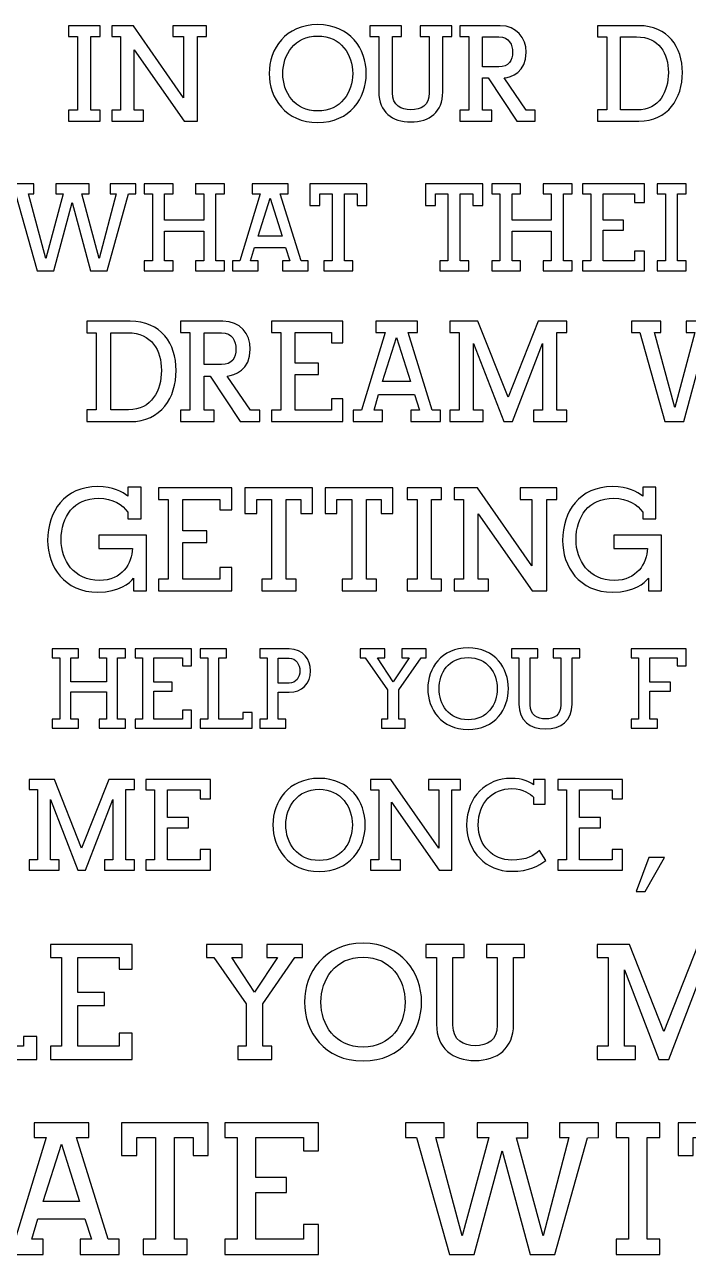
# Model space of a CAD drawing. Extents: x 11 to 200, y 17 to 278.
# Drawn here: x 119.8 to 155.6, y 82.1 to 148.5 of the extents above; entities that cross this region are included whole.
import ezdxf

# ---------------------------------------------------------------- set-up
doc = ezdxf.new("R2010")
doc.units = 0
doc.layers.add('Ebene_1', color=7, linetype='CONTINUOUS')

msp = doc.modelspace()

# ---------------------------------------------------------------- linework, layer by layer
at = {"layer": 'Ebene_1', "color": 7}
for points in [[(123.352997, 143.897387), (123.352997, 147.873086), (123.857257, 147.873086), (123.857257, 148.457216), (122.144592, 148.457216), (122.144592, 147.873086), (122.634424, 147.873086), (122.634424, 143.897387), (122.144592, 143.897387), (122.144592, 143.305531), (123.857257, 143.305531), (123.857257, 143.897387), (123.352997, 143.897387), (123.352997, 143.897387)], [(126.195433, 143.897387), (125.688421, 143.897387), (125.688421, 147.158958), (128.3871, 143.305531), (129.105815, 143.305531), (129.105815, 147.873086), (129.602526, 147.873086), (129.602526, 148.457216), (127.779864, 148.457216), (127.779864, 147.873086), (128.365969, 147.873086), (128.365969, 144.55373), (125.651908, 148.457216), (124.486578, 148.457216), (124.486578, 147.873086), (124.955807, 147.873086), (124.955807, 143.897387), (124.486578, 143.897387), (124.486578, 143.305531), (126.195433, 143.305531), (126.195433, 143.897387), (126.195433, 143.897387)], [(139.639794, 144.832389), (139.639794, 147.873086), (140.138305, 147.873086), (140.138305, 148.457216), (138.424051, 148.457216), (138.424051, 147.873086), (138.907322, 147.873086), (138.907322, 144.875745)], [(142.359958, 147.873086), (142.857445, 147.873086), (142.857445, 148.457216), (141.143192, 148.457216), (141.143192, 147.873086), (141.627168, 147.873086), (141.627168, 144.832389)], [(145.465461, 148.457216), (143.291997, 148.457216), (143.291997, 147.873086), (143.775267, 147.873086), (143.775267, 143.897387), (143.291997, 143.897387), (143.291997, 143.305531), (145.008684, 143.305531), (145.008684, 143.897387), (144.500508, 143.897387), (144.500508, 145.638698), (144.500508, 145.638698)], [(152.949253, 148.457216), (150.724672, 148.457216), (150.724672, 147.858658), (151.215315, 147.858658), (151.215315, 143.911462), (150.724672, 143.911462), (150.724672, 143.305531), (150.724672, 143.305531)], [(142.359958, 144.875745), (142.359958, 147.873086), (142.359958, 147.873086)], [(145.386086, 146.230341), (144.500508, 146.230341), (144.500508, 147.858658), (145.386086, 147.858658)], [(151.961546, 147.858658), (152.826451, 147.858658)], [(152.870196, 143.911462), (151.961546, 143.911462), (151.961546, 147.858658), (151.961546, 147.858658)], [(144.500508, 145.638698), (144.819419, 145.638698), (146.355942, 143.305531), (147.355573, 143.305531), (147.355573, 143.897387), (146.872621, 143.897387), (145.682878, 145.638698)], [(150.724672, 143.305531), (152.949253, 143.305531)], [(121.865298, 139.378162), (120.923945, 135.874973), (119.982099, 139.378162), (120.276775, 139.378162), (120.276775, 139.910398), (118.900412, 139.910398)], [(119.288432, 139.378162), (120.460642, 135.210798), (121.352711, 135.210798), (122.346134, 138.904064), (123.340226, 135.210798), (124.23346, 135.210798), (125.393887, 139.371283), (125.781096, 139.378162), (125.781096, 139.910398), (124.398348, 139.910398), (124.398348, 139.378162), (124.725937, 139.378162), (123.809421, 135.874973), (122.860025, 139.371283), (123.261133, 139.371283), (123.261133, 139.910398), (121.458651, 139.910398), (121.458651, 139.378162), (121.865298, 139.378162), (121.865298, 139.378162)], [(130.110385, 135.750372), (130.110385, 139.378162), (130.578768, 139.378162), (130.578768, 139.910398), (129.012681, 139.910398), (129.012681, 139.378162), (129.455488, 139.378162), (129.455488, 137.953681), (127.33734, 137.953681), (127.33734, 139.378162), (127.798702, 139.378162), (127.798702, 139.910398), (126.2408, 139.910398), (126.2408, 139.378162), (126.682478, 139.378162), (126.682478, 135.750372), (126.2408, 135.750372), (126.2408, 135.210798), (127.798702, 135.210798), (127.798702, 135.750372), (127.33734, 135.750372), (127.33734, 137.360697), (129.455488, 137.360697), (129.455488, 135.750372), (129.012681, 135.750372), (129.012681, 135.210798), (130.578768, 135.210798), (130.578768, 135.750372), (130.110385, 135.750372), (130.110385, 135.750372)], [(134.704574, 135.750372), (133.570676, 139.378162), (134.010907, 139.378162), (134.010907, 139.910398), (132.062233, 139.910398), (132.062233, 139.378162), (132.494739, 139.378162), (131.393402, 135.750372), (131.006899, 135.750372), (131.006899, 135.210798), (132.382097, 135.210798), (132.382097, 135.750372), (131.98247, 135.750372), (132.192691, 136.479775), (133.87276, 136.479775), (134.102418, 135.750372), (133.702791, 135.750372), (133.702791, 135.210798), (135.085045, 135.210798), (135.085045, 135.750372), (134.704574, 135.750372), (134.704574, 135.750372)], [(137.511662, 135.750372), (137.054074, 135.750372), (137.054074, 139.378162), (137.731055, 139.378162), (137.731055, 138.738858), (138.26442, 138.738858), (138.26442, 139.910398), (135.172957, 139.910398), (135.172957, 138.738858), (135.714048, 138.738858), (135.714048, 139.378162), (136.385455, 139.378162), (136.385455, 135.750372), (135.944235, 135.750372), (135.944235, 135.210798), (137.511662, 135.210798), (137.511662, 135.750372), (137.511662, 135.750372)], [(143.765107, 135.750372), (143.307025, 135.750372), (143.307025, 139.378162), (143.983194, 139.378162), (143.983194, 138.738858), (144.516876, 138.738858), (144.516876, 139.910398), (141.426755, 139.910398), (141.426755, 138.738858), (141.966223, 138.738858), (141.966223, 139.378162), (142.639393, 139.378162), (142.639393, 135.750372), (142.196728, 135.750372), (142.196728, 135.210798), (143.765107, 135.210798), (143.765107, 135.750372), (143.765107, 135.750372)], [(148.87908, 135.750372), (148.87908, 139.378162), (149.346545, 139.378162), (149.346545, 139.910398), (147.782893, 139.910398), (147.782893, 139.378162), (148.22376, 139.378162), (148.22376, 137.953681), (146.105752, 137.953681), (146.105752, 139.378162), (146.567609, 139.378162), (146.567609, 139.910398), (145.010166, 139.910398), (145.010166, 139.378162), (145.450715, 139.378162), (145.450715, 135.750372), (145.010166, 135.750372), (145.010166, 135.210798), (146.567609, 135.210798), (146.567609, 135.750372), (146.105752, 135.750372), (146.105752, 137.360697), (148.22376, 137.360697), (148.22376, 135.750372), (147.782893, 135.750372), (147.782893, 135.210798), (149.346545, 135.210798), (149.346545, 135.750372), (148.87908, 135.750372), (148.87908, 135.750372)], [(149.916423, 135.210798), (153.251337, 135.210798), (153.251337, 136.281126), (152.71776, 136.281126), (152.71776, 135.750372), (151.026261, 135.750372), (151.026261, 137.410791), (152.119238, 137.410791), (152.119238, 137.944509), (151.026261, 137.944509), (151.026261, 139.378162), (152.71776, 139.378162), (152.71776, 138.902441), (153.251337, 138.902441), (153.251337, 139.910398), (149.916423, 139.910398), (149.916423, 139.378162), (150.357289, 139.378162), (150.357289, 135.750372), (149.916423, 135.750372), (149.916423, 135.210798), (149.916423, 135.210798)], [(155.039426, 135.750372), (155.039426, 139.378162), (155.500471, 139.378162), (155.500471, 139.910398), (153.937913, 139.910398), (153.937913, 139.378162), (154.3852, 139.378162), (154.3852, 135.750372), (153.937913, 135.750372), (153.937913, 135.210798), (155.500471, 135.210798), (155.500471, 135.750372), (155.039426, 135.750372), (155.039426, 135.750372)], [(133.682683, 137.086976), (132.382097, 137.086976), (133.036641, 139.146846), (133.682683, 137.086976), (133.682683, 137.086976)], [(125.479012, 132.499489), (123.133463, 132.499489), (123.133463, 131.86837), (123.650141, 131.86837), (123.650141, 127.706227), (123.133463, 127.706227), (123.133463, 127.066712), (123.133463, 127.066712)], [(130.487892, 132.499489), (128.19653, 132.499489), (128.19653, 131.883575), (128.705235, 131.883575), (128.705235, 127.69067), (128.19653, 127.69067), (128.19653, 127.066712), (130.005786, 127.066712), (130.005786, 127.69067), (129.471045, 127.69067), (129.471045, 129.527372), (129.471045, 129.527372)], [(133.108325, 127.066712), (136.962035, 127.066712), (136.962035, 128.305914), (136.345344, 128.305914), (136.345344, 127.69067), (134.390426, 127.69067), (134.390426, 129.611051), (135.653335, 129.611051), (135.653335, 130.227283), (134.390426, 130.227283), (134.390426, 131.883575), (136.345344, 131.883575), (136.345344, 131.333488), (136.962035, 131.333488), (136.962035, 132.499489), (133.108325, 132.499489), (133.108325, 131.883575), (133.617313, 131.883575), (133.617313, 127.69067), (133.108325, 127.69067), (133.108325, 127.066712), (133.108325, 127.066712)], [(141.797066, 127.69067), (140.48572, 131.883575), (140.994038, 131.883575), (140.994038, 132.499489), (138.741516, 132.499489), (138.741516, 131.883575), (139.242284, 131.883575), (137.968227, 127.69067), (137.522281, 127.69067), (137.522281, 127.066712), (139.112462, 127.066712), (139.112462, 127.69067), (138.650464, 127.69067), (138.894234, 128.53395), (140.836064, 128.53395), (141.0998, 127.69067), (140.638296, 127.69067), (140.638296, 127.066712), (142.235992, 127.066712), (142.235992, 127.69067), (141.797066, 127.69067), (141.797066, 127.69067)], [(148.52923, 127.69067), (148.52923, 131.890771), (149.061466, 131.890771), (149.061466, 132.499489), (147.520603, 132.499489), (145.888018, 128.39118), (144.256915, 132.499489), (142.738136, 132.499489), (142.738136, 131.890771), (143.247441, 131.890771), (143.247441, 127.69067), (142.738136, 127.69067), (142.738136, 127.066712), (144.538819, 127.066712), (144.538819, 127.69067), (144.020518, 127.69067), (144.020518, 131.297787), (145.65275, 127.066712), (146.124591, 127.066712), (147.756682, 131.297787), (147.756682, 127.69067), (147.261593, 127.69067), (147.261593, 127.066712), (149.061466, 127.066712), (149.061466, 127.69067), (148.52923, 127.69067), (148.52923, 127.69067)], [(155.981096, 131.883575), (154.892071, 127.835379), (153.804704, 131.883575), (154.144253, 131.883575), (154.144253, 132.499489), (152.554706, 132.499489), (152.554706, 131.883575), (153.00097, 131.883575), (154.35853, 127.066712), (155.388288, 127.066712), (156.536262, 131.335287)], [(157.594701, 132.499489), (155.509432, 132.499489), (155.509432, 131.883575), (155.981096, 131.883575)], [(124.4386, 131.86837), (125.350671, 131.86837)], [(125.395686, 127.706227), (124.4386, 127.706227), (124.4386, 131.86837), (124.4386, 131.86837)], [(130.403437, 130.150483), (129.471045, 130.150483), (129.471045, 131.86837), (130.403437, 131.86837)], [(140.615225, 129.236295), (139.112462, 129.236295), (139.867371, 131.616734), (140.615225, 129.236295), (140.615225, 129.236295)], [(129.471045, 129.527372), (129.807172, 129.527372), (131.426845, 127.066712), (132.480628, 127.066712), (132.480628, 127.69067), (131.971181, 127.69067), (130.716951, 129.527372)], [(123.133463, 127.066712), (125.479012, 127.066712)], [(125.348343, 122.184055), (125.348343, 121.822564), (126.064306, 121.822564), (126.064306, 123.536535), (125.348343, 123.536535), (125.348343, 123.044198)], [(127.009115, 117.921865), (130.960896, 117.921865), (130.960896, 119.191653), (130.32893, 119.191653), (130.32893, 118.561028), (128.323424, 118.561028), (128.323424, 120.531009), (129.619882, 120.531009), (129.619882, 121.162482), (128.323424, 121.162482), (128.323424, 122.86086), (130.32893, 122.86086), (130.32893, 122.297015), (130.960896, 122.297015), (130.960896, 123.49279), (127.009115, 123.49279), (127.009115, 122.86086), (127.531367, 122.86086), (127.531367, 118.561028), (127.009115, 118.561028), (127.009115, 117.921865), (127.009115, 117.921865)], [(134.440979, 118.561028), (133.899253, 118.561028), (133.899253, 122.86086), (134.701646, 122.86086), (134.701646, 122.104328), (135.332095, 122.104328), (135.332095, 123.49279), (131.670438, 123.49279), (131.670438, 122.104328), (132.31006, 122.104328), (132.31006, 122.86086), (133.106703, 122.86086), (133.106703, 118.561028), (132.583145, 118.561028), (132.583145, 117.921865), (134.440979, 117.921865), (134.440979, 118.561028), (134.440979, 118.561028)], [(138.778487, 118.561028), (138.235104, 118.561028), (138.235104, 122.86086), (139.037814, 122.86086), (139.037814, 122.104328), (139.669921, 122.104328), (139.669921, 123.49279), (136.006606, 123.49279), (136.006606, 122.104328), (136.646263, 122.104328), (136.646263, 122.86086), (137.442236, 122.86086), (137.442236, 118.561028), (136.91949, 118.561028), (136.91949, 117.921865), (138.778487, 117.921865), (138.778487, 118.561028), (138.778487, 118.561028)], [(141.752863, 118.561028), (141.752863, 122.86086), (142.299351, 122.86086), (142.299351, 123.49279), (140.446103, 123.49279), (140.446103, 122.86086), (140.97721, 122.86086), (140.97721, 118.561028), (140.446103, 118.561028), (140.446103, 117.921865), (142.299351, 117.921865), (142.299351, 118.561028), (141.752863, 118.561028), (141.752863, 118.561028)], [(144.827286, 118.561028), (144.279492, 118.561028), (144.279492, 122.088947), (147.1976, 117.921865), (147.974945, 117.921865), (147.974945, 122.86086), (148.513531, 122.86086), (148.513531, 123.49279), (146.540586, 123.49279), (146.540586, 122.86086), (147.17481, 122.86086), (147.17481, 119.272051), (144.239734, 123.49279), (142.980423, 123.49279), (142.980423, 122.86086), (143.487612, 122.86086), (143.487612, 118.561028), (142.980423, 118.561028), (142.980423, 117.921865), (144.827286, 117.921865), (144.827286, 118.561028), (144.827286, 118.561028)], [(153.158309, 122.184055), (153.158309, 121.822564), (153.875224, 121.822564), (153.875224, 123.536535), (153.158309, 123.536535), (153.158309, 123.044198)], [(125.660728, 118.604737), (125.660728, 117.917949), (126.366848, 117.917949), (126.366848, 120.929507), (123.791429, 120.929507), (123.791429, 120.217496), (125.605871, 120.217496)], [(153.471682, 118.604737), (153.471682, 117.917949), (154.178437, 117.917949), (154.178437, 120.929507), (151.6027, 120.929507), (151.6027, 120.217496), (153.417495, 120.217496)], [(124.798927, 110.994227), (124.798927, 114.301942), (125.224624, 114.301942), (125.224624, 114.788034), (123.798308, 114.788034), (123.798308, 114.301942), (124.201039, 114.301942), (124.201039, 113.004672), (122.271168, 113.004672), (122.271168, 114.301942), (122.691256, 114.301942), (122.691256, 114.788034), (121.271996, 114.788034), (121.271996, 114.301942), (121.67314, 114.301942), (121.67314, 110.994227), (121.271996, 110.994227), (121.271996, 110.503089), (122.691256, 110.503089), (122.691256, 110.994227), (122.271168, 110.994227), (122.271168, 112.464393), (124.201039, 112.464393), (124.201039, 110.994227), (123.798308, 110.994227), (123.798308, 110.503089), (125.224624, 110.503089), (125.224624, 110.994227), (124.798927, 110.994227), (124.798927, 110.994227)], [(125.744901, 110.503089), (128.785104, 110.503089), (128.785104, 111.480495), (128.298694, 111.480495), (128.298694, 110.994227), (126.755997, 110.994227), (126.755997, 112.508596), (127.753018, 112.508596), (127.753018, 112.994865), (126.755997, 112.994865), (126.755997, 114.301942), (128.298694, 114.301942), (128.298694, 113.86746), (128.785104, 113.86746), (128.785104, 114.788034), (125.744901, 114.788034), (125.744901, 114.301942), (126.146503, 114.301942), (126.146503, 110.994227), (125.744901, 110.994227), (125.744901, 110.503089), (125.744901, 110.503089)], [(131.569262, 110.994227), (130.272803, 110.994227), (130.272803, 114.301942), (130.683225, 114.301942), (130.683225, 114.788034), (129.261531, 114.788034), (129.261531, 114.301942), (129.664262, 114.301942), (129.664262, 110.994227), (129.261531, 110.994227), (129.261531, 110.503089), (132.061704, 110.503089), (132.061704, 111.360974), (131.569262, 111.360974), (131.569262, 110.994227), (131.569262, 110.994227)], [(134.062483, 114.788034), (132.474278, 114.788034), (132.474278, 114.301942), (132.87588, 114.301942), (132.87588, 110.994227), (132.474278, 110.994227), (132.474278, 110.503089), (133.893715, 110.503089), (133.893715, 110.994227), (133.4798, 110.994227), (133.4798, 112.44312), (134.062483, 112.44312)], [(134.062483, 112.934293), (133.4798, 112.934293), (133.4798, 114.289665), (134.062483, 114.289665)], [(139.380644, 110.994227), (139.05697, 110.994227), (139.05697, 110.503089), (140.329863, 110.503089), (140.329863, 110.994227), (139.990808, 110.994227), (139.990808, 112.574071), (141.197096, 114.301942), (141.471452, 114.301942), (141.471452, 114.788034), (140.149946, 114.788034), (140.149946, 114.301942), (140.550702, 114.301942), (139.68562, 113.011234), (138.842693, 114.301942), (139.22655, 114.301942), (139.22655, 114.788034), (137.899153, 114.788034), (137.899153, 114.301942), (138.173403, 114.301942), (139.380644, 112.574071), (139.380644, 110.994227), (139.380644, 110.994227)], [(147.081853, 111.77189), (147.081853, 114.301942), (147.496508, 114.301942), (147.496508, 114.788034), (146.071709, 114.788034), (146.071709, 114.301942), (146.472818, 114.301942), (146.472818, 111.807909)], [(149.344746, 114.301942), (149.757602, 114.301942), (149.757602, 114.788034), (148.332627, 114.788034), (148.332627, 114.301942), (148.734229, 114.301942), (148.734229, 111.77189)], [(149.344746, 111.807909), (149.344746, 114.301942), (149.344746, 114.301942)], [(152.528495, 110.503089), (153.953329, 110.503089), (153.953329, 110.994227), (153.538604, 110.994227), (153.538604, 112.508596), (154.655675, 112.508596), (154.655675, 112.994865), (153.538604, 112.994865), (153.538604, 114.301942), (155.015543, 114.301942), (155.015543, 113.86746), (155.507456, 113.86746), (155.507456, 114.788034), (152.528495, 114.788034), (152.528495, 114.301942), (152.929956, 114.301942), (152.929956, 110.994227), (152.528495, 110.994227), (152.528495, 110.503089), (152.528495, 110.503089)], [(125.239017, 103.396169), (125.239017, 107.186202), (125.71936, 107.186202), (125.71936, 107.734666), (124.329556, 107.734666), (122.857132, 104.0281), (121.384638, 107.734666), (120.015507, 107.734666), (120.015507, 107.186202), (120.474859, 107.186202), (120.474859, 103.396169), (120.015507, 103.396169), (120.015507, 102.832995), (121.639555, 102.832995), (121.639555, 103.396169), (121.171313, 103.396169), (121.171313, 106.650862), (122.643631, 102.832995), (123.069434, 102.832995), (124.54207, 106.650862), (124.54207, 103.396169), (124.095276, 103.396169), (124.095276, 102.832995), (125.71936, 102.832995), (125.71936, 103.396169), (125.239017, 103.396169), (125.239017, 103.396169)], [(126.332628, 102.832995), (129.810629, 102.832995), (129.810629, 103.951159), (129.254475, 103.951159), (129.254475, 103.396169), (127.489951, 103.396169), (127.489951, 105.129931), (128.629071, 105.129931), (128.629071, 105.684921), (127.489951, 105.684921), (127.489951, 107.17964), (129.254475, 107.17964), (129.254475, 106.6836), (129.810629, 106.6836), (129.810629, 107.734666), (126.332628, 107.734666), (126.332628, 107.17964), (126.793003, 107.17964), (126.793003, 103.396169), (126.332628, 103.396169), (126.332628, 102.832995), (126.332628, 102.832995)], [(140.078861, 103.396169), (139.59739, 103.396169), (139.59739, 106.500226), (142.165436, 102.832995), (142.848308, 102.832995), (142.848308, 107.17964), (143.322406, 107.17964), (143.322406, 107.734666), (141.587022, 107.734666), (141.587022, 107.17964), (142.145293, 107.17964), (142.145293, 104.021574), (139.562677, 107.734666), (138.454179, 107.734666), (138.454179, 107.17964), (138.900619, 107.17964), (138.900619, 103.396169), (138.454179, 103.396169), (138.454179, 102.832995), (140.078861, 102.832995), (140.078861, 103.396169), (140.078861, 103.396169)], [(147.266038, 106.405258), (147.894688, 106.405258), (147.894688, 107.724823), (147.266038, 107.724823), (147.266038, 107.444859)], [(148.584404, 102.832995), (152.061911, 102.832995), (152.061911, 103.951159), (151.505757, 103.951159), (151.505757, 103.396169), (149.740739, 103.396169), (149.740739, 105.129931), (150.880388, 105.129931), (150.880388, 105.684921), (149.740739, 105.684921), (149.740739, 107.17964), (151.505757, 107.17964), (151.505757, 106.6836), (152.061911, 106.6836), (152.061911, 107.734666), (148.584404, 107.734666), (148.584404, 107.17964), (149.045097, 107.17964), (149.045097, 103.396169), (148.584404, 103.396169), (148.584404, 102.832995), (148.584404, 102.832995)], [(147.266038, 106.776909), (147.266038, 106.405258), (147.266038, 106.405258)], [(147.921711, 103.351931), (147.594439, 103.888965)], [(153.489038, 103.510787), (152.812234, 101.677154), (153.2924, 101.677154), (154.33119, 103.510787), (153.489038, 103.510787), (153.489038, 103.510787)], [(119.722737, 93.325987), (117.856543, 93.325987), (117.856543, 98.111417), (118.446916, 98.111417), (118.446916, 98.815385), (116.388352, 98.815385), (116.388352, 98.111417), (116.969871, 98.111417), (116.969871, 93.325987), (116.388352, 93.325987), (116.388352, 92.612176), (120.435419, 92.612176), (120.435419, 93.8548), (119.722737, 93.8548), (119.722737, 93.325987), (119.722737, 93.325987)], [(121.183272, 92.612176), (125.587562, 92.612176), (125.587562, 94.028332), (124.882923, 94.028332), (124.882923, 93.325987), (122.651145, 93.325987), (122.651145, 95.521429), (124.093019, 95.521429), (124.093019, 96.227055), (122.651145, 96.227055), (122.651145, 98.111417), (124.882923, 98.111417), (124.882923, 97.486013), (125.587562, 97.486013), (125.587562, 98.815385), (121.183272, 98.815385), (121.183272, 98.111417), (121.763803, 98.111417), (121.763803, 93.325987), (121.183272, 93.325987), (121.183272, 92.612176), (121.183272, 92.612176)], [(131.748191, 93.325987), (131.287322, 93.325987), (131.287322, 92.612176), (133.120143, 92.612176), (133.120143, 93.325987), (132.634051, 93.325987), (132.634051, 95.609835), (134.380089, 98.111417), (134.779398, 98.111417), (134.779398, 98.815385), (132.859335, 98.815385), (132.859335, 98.111417), (133.442159, 98.111417), (132.191703, 96.243424), (130.975113, 98.111417), (131.53095, 98.111417), (131.53095, 98.815385), (129.602526, 98.815385), (129.602526, 98.111417), (130.002505, 98.111417), (131.748191, 95.609835), (131.748191, 93.325987), (131.748191, 93.325987)], [(142.909233, 94.453994), (142.909233, 98.111417), (143.50892, 98.111417), (143.50892, 98.815385), (141.441818, 98.815385), (141.441818, 98.111417), (142.023478, 98.111417), (142.023478, 94.506416)], [(146.184351, 98.111417), (146.784038, 98.111417), (146.784038, 98.815385), (144.716125, 98.815385), (144.716125, 98.111417), (145.298632, 98.111417), (145.298632, 94.453994)], [(156.15939, 98.815385), (154.299581, 94.1233), (152.441253, 98.815385), (150.70407, 98.815385), (150.70407, 98.119602), (151.28573, 98.119602), (151.28573, 93.325987), (150.70407, 93.325987), (150.70407, 92.612176), (152.762775, 92.612176), (152.762775, 93.325987), (152.172401, 93.325987), (152.172401, 97.443468), (154.030764, 92.612176), (154.569561, 92.612176), (156.428206, 97.443468)], [(146.184351, 94.506416), (146.184351, 98.111417), (146.184351, 98.111417)], [(124.297453, 82.892372), (122.572899, 88.383394), (123.241166, 88.383394), (123.241166, 89.190514), (120.291027, 89.190514), (120.291027, 88.383394), (120.94931, 88.383394), (119.27485, 82.892372), (118.686946, 82.892372), (118.686946, 82.075409), (120.779871, 82.075409), (120.779871, 82.892372), (120.172141, 82.892372), (120.489958, 83.999107), (123.032463, 83.999107), (123.380831, 82.892372), (122.773277, 82.892372), (122.773277, 82.075409), (124.876221, 82.075409), (124.876221, 82.892372), (124.297453, 82.892372), (124.297453, 82.892372)], [(128.554423, 82.892372), (127.866471, 82.892372), (127.866471, 88.383394), (128.883318, 88.383394), (128.883318, 87.417488), (129.690755, 87.417488), (129.690755, 89.190514), (125.016838, 89.190514), (125.016838, 87.417488), (125.833801, 87.417488), (125.833801, 88.383394), (126.850153, 88.383394), (126.850153, 82.892372), (126.182028, 82.892372), (126.182028, 82.075409), (128.554423, 82.075409), (128.554423, 82.892372), (128.554423, 82.892372)], [(130.587128, 82.075409), (135.641058, 82.075409), (135.641058, 83.699492), (134.833232, 83.699492), (134.833232, 82.892372), (132.271748, 82.892372), (132.271748, 85.413604), (133.926911, 85.413604), (133.926911, 86.222347), (132.271748, 86.222347), (132.271748, 88.383394), (134.833232, 88.383394), (134.833232, 87.666337), (135.641058, 87.666337), (135.641058, 89.190514), (130.587128, 89.190514), (130.587128, 88.383394), (131.254937, 88.383394), (131.254937, 82.892372), (130.587128, 82.892372), (130.587128, 82.075409), (130.587128, 82.075409)], [(144.842702, 88.383394), (143.417056, 83.082272), (141.993069, 88.383394), (142.440815, 88.383394), (142.440815, 89.190514), (140.348207, 89.190514), (140.348207, 88.383394), (140.935618, 88.383394), (142.719297, 82.075409), (144.065356, 82.075409), (145.570906, 87.666337), (147.075785, 82.075409), (148.420363, 82.075409), (150.184745, 88.373586), (150.773637, 88.383394), (150.773637, 89.190514), (148.669565, 89.190514), (148.669565, 88.383394), (149.168251, 88.383394), (147.783528, 83.082272), (146.347899, 88.373586), (146.955629, 88.373586), (146.955629, 89.190514), (144.224494, 89.190514), (144.224494, 88.383394), (144.842702, 88.383394), (144.842702, 88.383394)], [(153.393753, 82.892372), (153.393753, 88.383394), (154.092641, 88.383394), (154.092641, 89.190514), (151.719928, 89.190514), (151.719928, 88.383394), (152.397861, 88.383394), (152.397861, 82.892372), (151.719928, 82.892372), (151.719928, 82.075409), (154.092641, 82.075409), (154.092641, 82.892372), (153.393753, 82.892372), (153.393753, 82.892372)], [(158.60728, 82.892372), (157.918693, 82.892372), (157.918693, 88.383394), (158.936527, 88.383394), (158.936527, 87.417488), (159.742977, 87.417488), (159.742977, 89.190514), (155.068566, 89.190514), (155.068566, 87.417488), (155.886834, 87.417488), (155.886834, 88.383394), (156.902834, 88.383394), (156.902834, 82.892372), (156.234884, 82.892372), (156.234884, 82.075409), (158.60728, 82.075409), (158.60728, 82.892372), (158.60728, 82.892372)], [(122.74248, 84.925713), (120.779871, 84.925713), (121.76592, 88.036331), (122.74248, 84.925713), (122.74248, 84.925713)]]:
    msp.add_lwpolyline(points, dxfattribs=at)
for points in [[(135.61012, 148.519269), (133.864893, 148.519269), (132.988698, 147.198081), (132.988698, 145.876047)], [(138.231999, 145.876047), (138.231999, 147.198081), (137.355276, 148.519269), (135.61012, 148.519269)], [(146.86493, 147.02649), (146.86493, 147.800696), (146.341514, 148.457216), (145.465461, 148.457216)], [(155.303974, 145.932562), (155.303974, 147.303527), (154.521125, 148.457216), (152.949253, 148.457216)], [(133.721136, 145.876047), (133.721136, 146.88799), (134.355853, 147.899262), (135.61012, 147.899262)], [(135.61012, 147.899262), (136.865303, 147.899262), (137.498892, 146.88799), (137.498892, 145.876047)], [(145.386086, 147.858658), (145.958432, 147.858658), (146.132599, 147.424318), (146.132599, 147.02649)], [(152.826451, 147.858658), (154.045651, 147.858658), (154.549594, 146.963484), (154.549594, 145.932562)], [(146.132599, 147.02649), (146.132599, 146.584954), (145.937477, 146.230341), (145.386086, 146.230341)], [(145.682878, 145.638698), (146.052871, 145.667484), (146.86493, 145.948754), (146.86493, 147.02649)], [(132.988698, 145.876047), (132.988698, 144.554541), (133.864893, 143.233353), (135.61012, 143.233353)], [(135.61012, 143.853677), (134.355853, 143.853677), (133.721136, 144.865303), (133.721136, 145.876047)], [(135.61012, 143.233353), (137.355276, 143.233353), (138.231999, 144.554541), (138.231999, 145.876047)], [(137.498892, 145.876047), (137.498892, 144.865303), (136.865303, 143.853677), (135.61012, 143.853677)], [(154.549594, 145.932562), (154.549594, 144.899981), (154.045651, 143.911462), (152.870196, 143.911462)], [(152.949253, 143.305531), (154.527828, 143.305531), (155.303974, 144.531787), (155.303974, 145.932562)], [(138.907322, 144.875745), (138.907322, 143.80062), (139.625048, 143.256919), (140.636991, 143.256919)], [(140.636991, 143.256919), (141.641385, 143.256919), (142.359958, 143.80062), (142.359958, 144.875745)], [(140.636991, 143.914567), (140.124405, 143.914567), (139.639794, 144.153115), (139.639794, 144.832389)], [(141.627168, 144.832389), (141.627168, 144.153115), (141.200836, 143.914567), (140.636991, 143.914567)], [(127.961968, 129.836652), (127.961968, 131.282089), (127.137773, 132.499489), (125.479012, 132.499489)], [(131.964796, 130.990835), (131.964796, 131.807445), (131.411288, 132.499489), (130.487892, 132.499489)], [(125.350671, 131.86837), (126.635841, 131.86837), (127.166595, 130.924054), (127.166595, 129.836652)], [(130.403437, 131.86837), (131.007569, 131.86837), (131.191401, 131.410605), (131.191401, 130.990835)], [(131.191401, 130.990835), (131.191401, 130.524886), (130.984286, 130.150483), (130.403437, 130.150483)], [(130.716951, 129.527372), (131.107723, 129.55764), (131.964796, 129.85482), (131.964796, 130.990835)], [(127.166595, 129.836652), (127.166595, 128.749074), (126.635841, 127.706227), (125.395686, 127.706227)], [(125.479012, 127.066712), (127.144476, 127.066712), (127.961968, 128.360736), (127.961968, 129.836652)], [(123.729411, 123.559113), (121.930138, 123.559113), (121.019548, 122.198802), (121.019548, 120.651165)], [(121.750221, 120.68228), (121.750221, 121.948153), (122.430306, 122.927005), (123.775871, 122.927005)], [(125.348343, 123.044198), (125.066474, 123.278654), (124.541928, 123.559113), (123.729411, 123.559113)], [(123.775871, 122.927005), (124.557945, 122.927005), (125.074623, 122.558811), (125.348343, 122.184055)], [(151.539835, 123.559113), (149.741057, 123.559113), (148.831807, 122.198802), (148.831807, 120.651165)], [(149.561316, 120.68228), (149.561316, 121.948153), (150.241895, 122.927005), (151.586825, 122.927005)], [(153.158309, 123.044198), (152.87771, 123.278654), (152.3538, 123.559113), (151.539835, 123.559113)], [(151.586825, 122.927005), (152.368369, 122.927005), (152.885083, 122.558811), (153.158309, 122.184055)], [(121.019548, 120.651165), (121.019548, 119.246475), (121.905761, 117.855084), (123.729411, 117.855084)], [(123.815488, 118.486556), (122.430306, 118.486556), (121.750221, 119.583095), (121.750221, 120.68228)], [(148.831807, 120.651165), (148.831807, 119.246475), (149.71668, 117.855084), (151.539835, 117.855084)], [(151.625455, 118.486556), (150.241895, 118.486556), (149.561316, 119.583095), (149.561316, 120.68228)], [(125.605871, 120.217496), (125.56696, 119.403002), (125.043684, 118.486556), (123.815488, 118.486556)], [(153.417495, 120.217496), (153.378019, 119.403002), (152.853968, 118.486556), (151.625455, 118.486556)], [(123.729411, 117.855084), (124.94152, 117.855084), (125.434491, 118.353594), (125.660728, 118.604737)], [(151.539835, 117.855084), (152.752474, 117.855084), (153.244458, 118.353594), (153.471682, 118.604737)], [(135.223228, 113.610391), (135.223228, 114.204998), (134.830163, 114.788034), (134.062483, 114.788034)], [(134.062483, 114.289665), (134.44052, 114.289665), (134.643861, 113.934559), (134.643861, 113.610391)], [(143.730076, 114.838764), (142.279066, 114.838764), (141.549557, 113.741413), (141.549557, 112.641205)], [(142.159227, 112.641205), (142.159227, 113.482721), (142.686383, 114.323073), (143.730076, 114.323073)], [(145.910772, 112.641205), (145.910772, 113.741413), (145.181439, 114.838764), (143.730076, 114.838764)], [(143.730076, 114.323073), (144.77444, 114.323073), (145.301454, 113.482721), (145.301454, 112.641205)], [(134.643861, 113.610391), (134.643861, 113.266609), (134.44052, 112.934293), (134.062483, 112.934293)], [(134.062483, 112.44312), (134.751917, 112.44312), (135.223228, 112.906423), (135.223228, 113.610391)], [(141.549557, 112.641205), (141.549557, 111.541067), (142.279066, 110.442517), (143.730076, 110.442517)], [(143.730076, 110.959831), (142.686383, 110.959831), (142.159227, 111.799689), (142.159227, 112.641205)], [(143.730076, 110.442517), (145.181439, 110.442517), (145.910772, 111.541067), (145.910772, 112.641205)], [(145.301454, 112.641205), (145.301454, 111.799689), (144.77444, 110.959831), (143.730076, 110.959831)], [(146.472818, 111.807909), (146.472818, 110.914005), (147.069894, 110.462167), (147.911234, 110.462167)], [(147.911234, 111.008973), (147.484408, 111.008973), (147.081853, 111.207057), (147.081853, 111.77189)], [(147.911234, 110.462167), (148.74767, 110.462167), (149.344746, 110.914005), (149.344746, 111.807909)], [(148.734229, 111.77189), (148.734229, 111.207057), (148.380287, 111.008973), (147.911234, 111.008973)], [(135.682474, 107.79358), (134.021879, 107.79358), (133.188265, 106.537867), (133.188265, 105.278909)], [(138.175378, 105.278909), (138.175378, 106.537867), (137.342505, 107.79358), (135.682474, 107.79358)], [(146.040912, 107.79358), (144.745265, 107.79358), (143.650983, 106.826016), (143.650983, 105.270689)], [(147.266038, 107.444859), (147.033734, 107.615145), (146.704134, 107.79358), (146.040912, 107.79358)], [(133.884507, 105.278909), (133.884507, 106.241534), (134.487828, 107.204194), (135.682474, 107.204194)], [(135.682474, 107.204194), (136.875145, 107.204194), (137.479877, 106.241534), (137.479877, 105.278909)], [(144.279492, 105.264163), (144.279492, 106.516595), (145.046008, 107.23859), (146.094463, 107.23859)], [(146.094463, 107.23859), (146.725265, 107.23859), (147.081853, 106.950441), (147.266038, 106.776909)], [(133.188265, 105.278909), (133.188265, 104.021574), (134.021879, 102.765861), (135.682474, 102.765861)], [(135.682474, 103.355247), (134.487828, 103.355247), (133.884507, 104.317907), (133.884507, 105.278909)], [(135.682474, 102.765861), (137.342505, 102.765861), (138.175378, 104.021574), (138.175378, 105.278909)], [(137.479877, 105.278909), (137.479877, 104.317907), (136.875145, 103.355247), (135.682474, 103.355247)], [(143.650983, 105.270689), (143.650983, 103.818585), (144.738245, 102.775669), (146.040912, 102.775669)], [(146.067617, 103.3798), (145.087424, 103.3798), (144.279492, 104.157429), (144.279492, 105.264163)], [(147.594439, 103.888965), (147.259618, 103.620465), (146.931217, 103.3798), (146.067617, 103.3798)], [(146.040912, 102.775669), (147.095118, 102.775669), (147.531892, 103.062195), (147.921711, 103.351931)], [(138.053564, 98.884177), (135.95175, 98.884177), (134.892181, 97.29449), (134.892181, 95.704802)], [(141.216217, 95.704802), (141.216217, 97.29449), (140.156966, 98.884177), (138.053564, 98.884177)], [(135.777901, 95.704802), (135.777901, 96.919593), (136.542617, 98.137593), (138.053564, 98.137593)], [(138.053564, 98.137593), (139.565146, 98.137593), (140.329863, 96.919593), (140.329863, 95.704802)], [(134.892181, 95.704802), (134.892181, 94.11508), (135.95175, 92.525428), (138.053564, 92.525428)], [(138.053564, 93.273599), (136.542617, 93.273599), (135.777901, 94.488389), (135.777901, 95.704802)], [(138.053564, 92.525428), (140.156966, 92.525428), (141.216217, 94.11508), (141.216217, 95.704802)], [(140.329863, 95.704802), (140.329863, 94.488389), (139.565146, 93.273599), (138.053564, 93.273599)], [(142.023478, 94.506416), (142.023478, 93.211404), (142.892511, 92.551604), (144.108078, 92.551604)], [(144.108078, 93.35054), (143.491845, 93.35054), (142.909233, 93.637066), (142.909233, 94.453994)], [(144.108078, 92.551604), (145.315354, 92.551604), (146.184351, 93.211404), (146.184351, 94.506416)], [(145.298632, 94.453994), (145.298632, 93.637066), (144.785693, 93.35054), (144.108078, 93.35054)]]:
    msp.add_open_spline(points, degree=3, dxfattribs=at)

doc.saveas('drawing.dxf')
